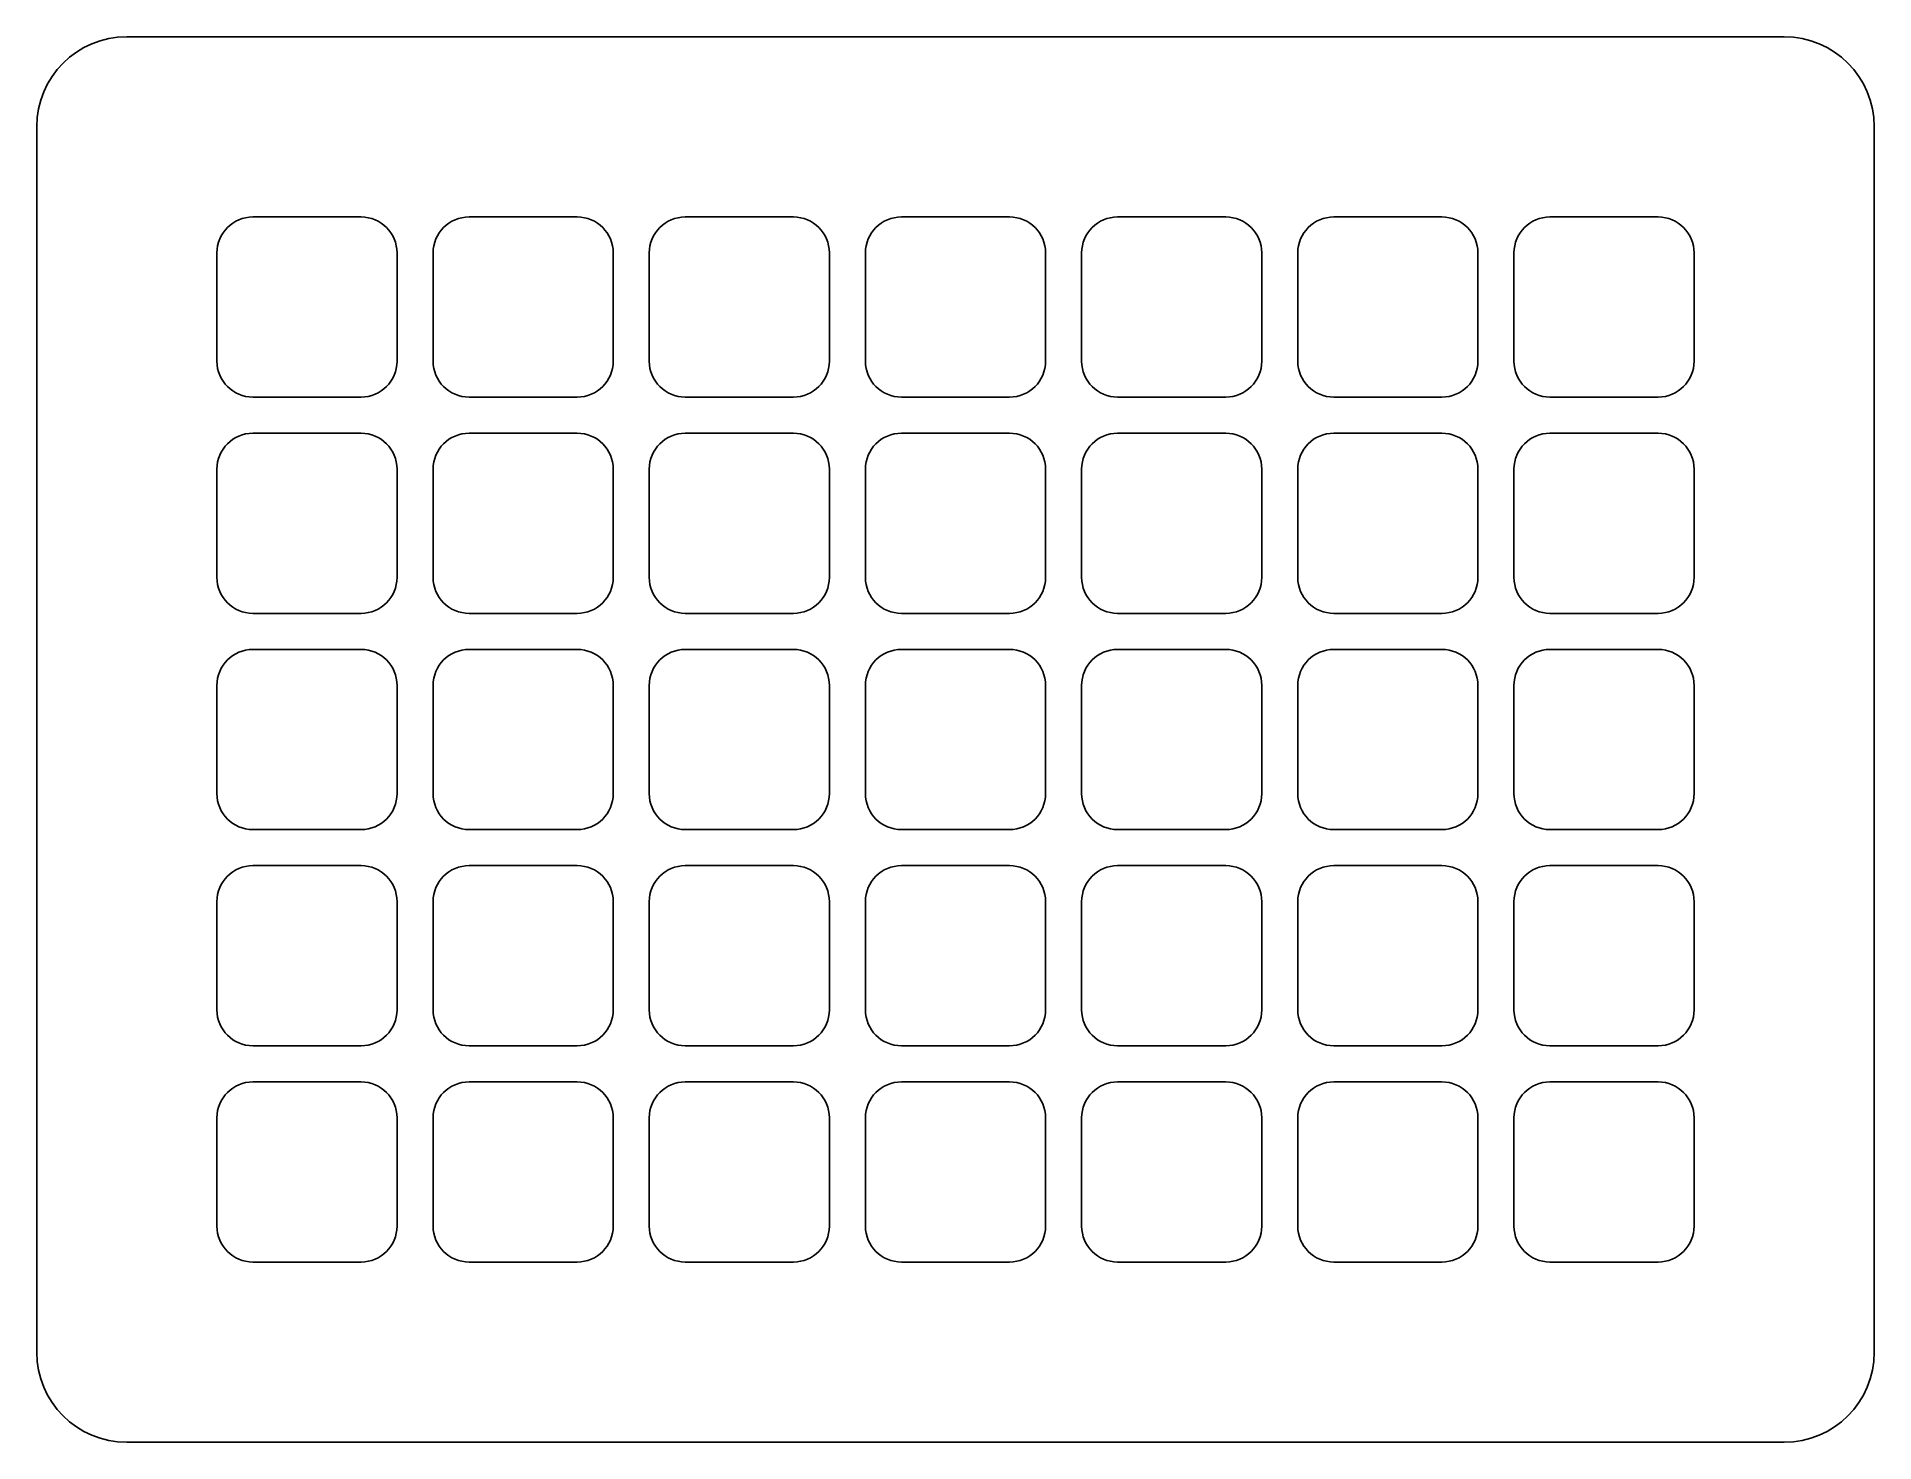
# Model space of a CAD drawing. Header units: metres. Extents: x 0 to 102, y 0 to 78.
import ezdxf

# ---------------------------------------------------------------- set-up
doc = ezdxf.new("R2010")
doc.units = ezdxf.units.M

msp = doc.modelspace()

# ---------------------------------------------------------------- linework, layer by layer
at = {"layer": 'PARAMETRIX'}
for p, q in [((97, 78), (5, 78)), ((0, 73), (0, 5)), ((102, 5), (102, 73)), ((18, 68), (12, 68)), ((30, 68), (24, 68)), ((42, 68), (36, 68)), ((54, 68), (48, 68)), ((66, 68), (60, 68)), ((78, 68), (72, 68)), ((90, 68), (84, 68)), ((10, 66), (10, 60)), ((20, 60), (20, 66)), ((22, 66), (22, 60)), ((32, 60), (32, 66)), ((34, 66), (34, 60)), ((44, 60), (44, 66)), ((46, 66), (46, 60)), ((56, 60), (56, 66)), ((58, 66), (58, 60)), ((68, 60), (68, 66)), ((70, 66), (70, 60)), ((80, 60), (80, 66)), ((82, 66), (82, 60)), ((92, 60), (92, 66)), ((12, 58), (18, 58)), ((24, 58), (30, 58)), ((36, 58), (42, 58)), ((48, 58), (54, 58)), ((60, 58), (66, 58)), ((72, 58), (78, 58)), ((84, 58), (90, 58)), ((18, 56), (12, 56)), ((30, 56), (24, 56)), ((42, 56), (36, 56)), ((54, 56), (48, 56)), ((66, 56), (60, 56)), ((78, 56), (72, 56)), ((90, 56), (84, 56)), ((10, 54), (10, 48)), ((20, 48), (20, 54)), ((22, 54), (22, 48)), ((32, 48), (32, 54)), ((34, 54), (34, 48)), ((44, 48), (44, 54)), ((46, 54), (46, 48)), ((56, 48), (56, 54)), ((58, 54), (58, 48)), ((68, 48), (68, 54)), ((70, 54), (70, 48)), ((80, 48), (80, 54)), ((82, 54), (82, 48)), ((92, 48), (92, 54)), ((12, 46), (18, 46)), ((24, 46), (30, 46)), ((36, 46), (42, 46)), ((48, 46), (54, 46)), ((60, 46), (66, 46)), ((72, 46), (78, 46)), ((84, 46), (90, 46)), ((18, 44), (12, 44)), ((30, 44), (24, 44)), ((42, 44), (36, 44)), ((54, 44), (48, 44)), ((66, 44), (60, 44)), ((78, 44), (72, 44)), ((90, 44), (84, 44)), ((10, 42), (10, 36)), ((20, 36), (20, 42)), ((22, 42), (22, 36)), ((32, 36), (32, 42)), ((34, 42), (34, 36)), ((44, 36), (44, 42)), ((46, 42), (46, 36)), ((56, 36), (56, 42)), ((58, 42), (58, 36)), ((68, 36), (68, 42)), ((70, 42), (70, 36)), ((80, 36), (80, 42)), ((82, 42), (82, 36)), ((92, 36), (92, 42)), ((12, 34), (18, 34)), ((24, 34), (30, 34)), ((36, 34), (42, 34)), ((48, 34), (54, 34)), ((60, 34), (66, 34)), ((72, 34), (78, 34)), ((84, 34), (90, 34)), ((18, 32), (12, 32)), ((30, 32), (24, 32)), ((42, 32), (36, 32)), ((54, 32), (48, 32)), ((66, 32), (60, 32)), ((78, 32), (72, 32)), ((90, 32), (84, 32)), ((10, 30), (10, 24)), ((20, 24), (20, 30)), ((22, 30), (22, 24)), ((32, 24), (32, 30)), ((34, 30), (34, 24)), ((44, 24), (44, 30)), ((46, 30), (46, 24)), ((56, 24), (56, 30)), ((58, 30), (58, 24)), ((68, 24), (68, 30)), ((70, 30), (70, 24)), ((80, 24), (80, 30)), ((82, 30), (82, 24)), ((92, 24), (92, 30)), ((12, 22), (18, 22)), ((24, 22), (30, 22)), ((36, 22), (42, 22)), ((48, 22), (54, 22)), ((60, 22), (66, 22)), ((72, 22), (78, 22)), ((84, 22), (90, 22)), ((18, 20), (12, 20)), ((30, 20), (24, 20)), ((42, 20), (36, 20)), ((54, 20), (48, 20)), ((66, 20), (60, 20)), ((78, 20), (72, 20)), ((90, 20), (84, 20)), ((10, 18), (10, 12)), ((20, 12), (20, 18)), ((22, 18), (22, 12)), ((32, 12), (32, 18)), ((34, 18), (34, 12)), ((44, 12), (44, 18)), ((46, 18), (46, 12)), ((56, 12), (56, 18)), ((58, 18), (58, 12)), ((68, 12), (68, 18)), ((70, 18), (70, 12)), ((80, 12), (80, 18)), ((82, 18), (82, 12)), ((92, 12), (92, 18)), ((12, 10), (18, 10)), ((24, 10), (30, 10)), ((36, 10), (42, 10)), ((48, 10), (54, 10)), ((60, 10), (66, 10)), ((72, 10), (78, 10)), ((84, 10), (90, 10)), ((5, 0), (97, 0))]:
    msp.add_line(p, q, dxfattribs=at)
for centre, radius, start, end in [((5, 73), 5, 90, 180), ((97, 73), 5, 0, 90), ((12, 66), 2, 90, 180), ((18, 66), 2, 0, 90), ((24, 66), 2, 90, 180), ((30, 66), 2, 0, 90), ((36, 66), 2, 90, 180), ((42, 66), 2, 0, 90), ((48, 66), 2, 90, 180), ((54, 66), 2, 0, 90), ((60, 66), 2, 90, 180), ((66, 66), 2, 0, 90), ((72, 66), 2, 90, 180), ((78, 66), 2, 0, 90), ((84, 66), 2, 90, 180), ((90, 66), 2, 0, 90), ((12, 60), 2, 180, 270), ((18, 60), 2, 270, 0), ((24, 60), 2, 180, 270), ((30, 60), 2, 270, 0), ((36, 60), 2, 180, 270), ((42, 60), 2, 270, 0), ((48, 60), 2, 180, 270), ((54, 60), 2, 270, 0), ((60, 60), 2, 180, 270), ((66, 60), 2, 270, 0), ((72, 60), 2, 180, 270), ((78, 60), 2, 270, 0), ((84, 60), 2, 180, 270), ((90, 60), 2, 270, 0), ((12, 54), 2, 90, 180), ((18, 54), 2, 0, 90), ((24, 54), 2, 90, 180), ((30, 54), 2, 0, 90), ((36, 54), 2, 90, 180), ((42, 54), 2, 0, 90), ((48, 54), 2, 90, 180), ((54, 54), 2, 0, 90), ((60, 54), 2, 90, 180), ((66, 54), 2, 0, 90), ((72, 54), 2, 90, 180), ((78, 54), 2, 0, 90), ((84, 54), 2, 90, 180), ((90, 54), 2, 0, 90), ((12, 48), 2, 180, 270), ((18, 48), 2, 270, 0), ((24, 48), 2, 180, 270), ((30, 48), 2, 270, 0), ((36, 48), 2, 180, 270), ((42, 48), 2, 270, 0), ((48, 48), 2, 180, 270), ((54, 48), 2, 270, 0), ((60, 48), 2, 180, 270), ((66, 48), 2, 270, 0), ((72, 48), 2, 180, 270), ((78, 48), 2, 270, 0), ((84, 48), 2, 180, 270), ((90, 48), 2, 270, 0), ((12, 42), 2, 90, 180), ((18, 42), 2, 0, 90), ((24, 42), 2, 90, 180), ((30, 42), 2, 0, 90), ((36, 42), 2, 90, 180), ((42, 42), 2, 0, 90), ((48, 42), 2, 90, 180), ((54, 42), 2, 0, 90), ((60, 42), 2, 90, 180), ((66, 42), 2, 0, 90), ((72, 42), 2, 90, 180), ((78, 42), 2, 0, 90), ((84, 42), 2, 90, 180), ((90, 42), 2, 0, 90), ((12, 36), 2, 180, 270), ((18, 36), 2, 270, 0), ((24, 36), 2, 180, 270), ((30, 36), 2, 270, 0), ((36, 36), 2, 180, 270), ((42, 36), 2, 270, 0), ((48, 36), 2, 180, 270), ((54, 36), 2, 270, 0), ((60, 36), 2, 180, 270), ((66, 36), 2, 270, 0), ((72, 36), 2, 180, 270), ((78, 36), 2, 270, 0), ((84, 36), 2, 180, 270), ((90, 36), 2, 270, 0), ((12, 30), 2, 90, 180), ((18, 30), 2, 0, 90), ((24, 30), 2, 90, 180), ((30, 30), 2, 0, 90), ((36, 30), 2, 90, 180), ((42, 30), 2, 0, 90), ((48, 30), 2, 90, 180), ((54, 30), 2, 0, 90), ((60, 30), 2, 90, 180), ((66, 30), 2, 0, 90), ((72, 30), 2, 90, 180), ((78, 30), 2, 0, 90), ((84, 30), 2, 90, 180), ((90, 30), 2, 0, 90), ((12, 24), 2, 180, 270), ((18, 24), 2, 270, 0), ((24, 24), 2, 180, 270), ((30, 24), 2, 270, 0), ((36, 24), 2, 180, 270), ((42, 24), 2, 270, 0), ((48, 24), 2, 180, 270), ((54, 24), 2, 270, 0), ((60, 24), 2, 180, 270), ((66, 24), 2, 270, 0), ((72, 24), 2, 180, 270), ((78, 24), 2, 270, 0), ((84, 24), 2, 180, 270), ((90, 24), 2, 270, 0), ((12, 18), 2, 90, 180), ((18, 18), 2, 0, 90), ((24, 18), 2, 90, 180), ((30, 18), 2, 0, 90), ((36, 18), 2, 90, 180), ((42, 18), 2, 0, 90), ((48, 18), 2, 90, 180), ((54, 18), 2, 0, 90), ((60, 18), 2, 90, 180), ((66, 18), 2, 0, 90), ((72, 18), 2, 90, 180), ((78, 18), 2, 0, 90), ((84, 18), 2, 90, 180), ((90, 18), 2, 0, 90), ((12, 12), 2, 180, 270), ((18, 12), 2, 270, 0), ((24, 12), 2, 180, 270), ((30, 12), 2, 270, 0), ((36, 12), 2, 180, 270), ((42, 12), 2, 270, 0), ((48, 12), 2, 180, 270), ((54, 12), 2, 270, 0), ((60, 12), 2, 180, 270), ((66, 12), 2, 270, 0), ((72, 12), 2, 180, 270), ((78, 12), 2, 270, 0), ((84, 12), 2, 180, 270), ((90, 12), 2, 270, 0), ((5, 5), 5, 180, 270), ((97, 5), 5, 270, 0)]:
    msp.add_arc(centre, radius, start, end, dxfattribs=at)

doc.saveas('drawing.dxf')
